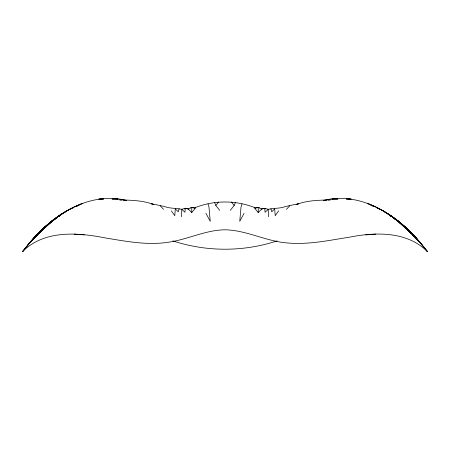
<?xml version="1.0" encoding="UTF-8"?>
<svg xmlns="http://www.w3.org/2000/svg" width="450" height="450" viewBox="0 0 450 450"><rect width="100%" height="100%" fill="white"/><g stroke="black" fill="none" stroke-linecap="round" stroke-linejoin="round"><path stroke-width="0.67" d="M153.765 204.593L151.138 203.709C156.898 204.902 162.653 205.898 168.238 207.63C172.834 208.361 177.255 208.491 181.772 209.289L185.316 208.294L188.314 209.008L191.745 212.591L191.773 207.298L195.227 207.607C214.116 200.121 235.884 200.121 254.773 207.607L258.227 207.298L261.686 209.008L264.684 208.294L268.228 209.289C272.745 208.491 277.166 208.361 281.762 207.63C287.347 205.898 293.102 204.902 298.862 203.709L296.235 204.593M181.536 216.743L181.772 209.289L184.922 212.304L185.316 208.294L188.303 208.991M191.745 212.591L195.086 208.463L195.227 207.607M179.128 208.592L178.262 211.826L175.303 208.851L174.78 215.724L171.382 210.847M241.954 203.946L241.031 207.056L239.743 221.383L244.08 213.289M230.287 210.358L234.152 205.509L235.384 202.556M278.618 210.847L275.22 215.724L274.697 208.851L271.738 211.826L270.872 208.592M219.713 210.358L215.848 205.509L218.514 202.016M57.296 217.328C43.554 226.316 32.468 238.759 22.5 251.668C44.156 229.905 77.541 232.419 105.244 237.926C126.084 241.329 147.347 245.537 168.48 242.224C187.65 239.524 205.442 230.034 225 229.798C246.617 230.175 266.175 241.425 287.651 242.983C308.683 244.879 329.49 240.266 350.156 237.049C376.296 231.924 407.357 231.418 427.5 251.668C417.532 238.759 406.446 226.316 392.704 217.328M27.624 245.154L39.285 232.189L53.314 220.016L56.289 218.244M37.412 234.456L45.759 226.119L32.991 238.866L36.433 235.434M254.773 207.607L254.914 208.463L258.255 212.591L261.686 209.008M286.38 209.346L289.755 205.875M37.361 234.619L32.558 239.496L22.939 251.213L32.558 239.496L45.759 226.119M39.279 232.667C61.251 209.43 94.185 192.291 126.759 200.481M37.8 234.501L31.32 241.251C41.636 229.899 52.594 218.531 66.437 211.477M38.773 233.55L50.501 222.193L35.843 236.391L43.92 227.959L50.349 222.756M38.824 232.706L45.039 226.811L52.599 220.534L59.861 215.421L58.236 216.568M54.63 219.291L58.916 215.826L61.999 214.172M57.15 217.333L51.733 221.158L56.655 217.783M184.331 208.986L185.316 208.294M58.393 216.602L60.711 215.027L58.432 216.562M190.626 208.029L191.773 207.298L195.086 208.463M188.314 209.008L191.773 207.298M73.131 207.889C61.161 212.664 51.722 221.602 42.238 230.023L57.808 216.602L66.476 211.005L65.638 211.511L73.654 207.236L82.496 203.361L76.252 206.376M254.914 208.463L258.227 207.298L259.374 208.029M296.252 204.564C307.069 200.312 318.938 200.256 330.379 199.856L328.433 200.047M79.031 205.256L74.385 206.803L78.283 205.577M277.138 240.902C243.45 251.977 206.55 251.977 172.862 240.902M261.697 208.991L264.684 208.294L265.669 208.986M323.241 200.481C360.101 191.278 395.91 213.964 418.68 241.251L406.08 227.959L399.651 222.756M323.887 200.498L326.486 200.239M365.653 234.9L375.75 234.118M337.702 198.973L331.684 199.114L337.95 199.097M103.545 198.979L98.814 199.052L103.691 199.069M346.309 199.069L351.186 199.052L346.455 198.979M112.05 199.097L118.316 199.114L112.297 198.973M74.25 234.118L84.347 234.9M121.567 200.047L119.621 199.856C131.062 200.256 142.931 200.312 153.748 204.564M123.514 200.239L126.112 200.498M371.717 205.577L375.615 206.803L370.969 205.256M373.748 206.376L367.504 203.361L376.346 207.236L384.362 211.511L376.869 207.889M388.001 214.172C397.997 219.78 405.832 228.656 414.157 236.391L412.2 234.501M383.563 211.477C396.394 218.273 407.211 228.268 417.009 238.866L413.567 235.434M393.711 218.244L396.686 220.016L410.715 232.189L422.376 245.154M391.567 216.562L389.289 215.027L391.607 216.602M393.345 217.783L398.267 221.158L392.85 217.333M391.764 216.568L390.139 215.421C404.646 224.837 416.475 237.679 427.061 251.213L417.442 239.496L412.639 234.619M395.37 219.291L391.084 215.826L383.524 211.005L392.192 216.602L407.762 230.023L399.499 222.193L411.227 233.55M412.588 234.456L404.241 226.119L411.176 232.706M404.241 226.119L410.721 232.667M160.245 205.875L163.62 209.346M231.486 202.016L234.152 205.509M205.92 213.289L210.257 221.383L208.969 207.056L208.046 203.946M214.616 202.556L215.848 205.509M264.684 208.294L265.078 212.304L268.228 209.289L268.464 216.743M258.227 207.298L258.255 212.591"/></g></svg>
